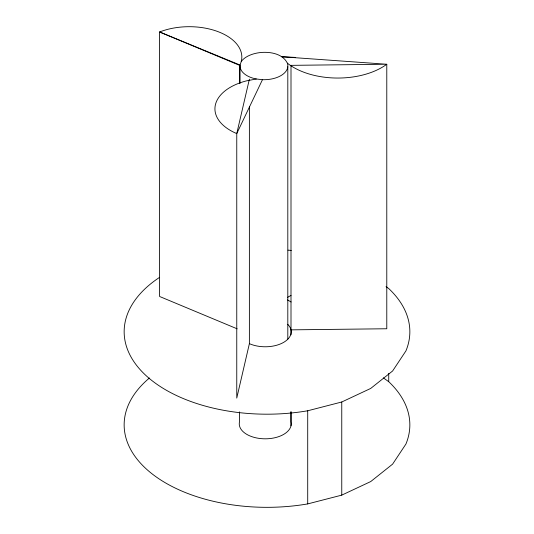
<?xml version="1.0" encoding="UTF-8"?>
<svg xmlns="http://www.w3.org/2000/svg" width="534" height="534" viewBox="0 0 534 534"><rect width="100%" height="100%" fill="white"/><g stroke="black" fill="none" stroke-linecap="round" stroke-linejoin="round"><path stroke-width="0.8" d="M249.385 79.165L236.762 133.587L236.762 398.09L249.385 343.662L249.385 106.613M291.003 329.852L386.783 328.757L386.783 64.254A62.171 35.891 0 0 1 287.372 63.159C282.82 54.027 271.239 51.831 261.894 52.412A25.979 14.999 0 0 0 241.255 61.517L240.06 65.055L240.06 83.384M262.461 79.686L236.762 133.587A52.973 30.585 0 0 1 215.242 105.532A52.973 30.585 0 0 1 246.728 80.808L256.333 78.999L262.461 79.686A23.917 13.811 0 0 0 287.372 63.159M287.466 297.431L291.023 295.375M159.606 277.34A142.852 82.476 0 0 0 146.73 376.216A142.852 82.476 0 0 0 307.711 410.773L341.76 401.995L370.716 388.432L392.603 370.996L405.933 350.891A142.852 82.476 0 0 0 388.725 288.554L386.042 286.645M149.433 378.012A142.852 82.476 0 0 0 151.389 473.304A142.852 82.476 0 0 0 307.711 503.909L341.76 495.131L370.716 481.568L392.603 464.139L405.933 444.028A142.852 82.476 0 0 0 388.725 381.697L388.725 373.379M295.435 57.412L281.852 56.758L386.783 64.254L291.003 65.355L291.003 334.831M237.183 328.837L159.599 296.483L159.599 31.98A52.579 30.351 0 0 1 217.164 31.326A52.579 30.351 0 0 1 241.255 61.517M287.499 299.908L291.097 301.984M383.352 377.872L388.725 381.697M341.76 401.995L341.76 495.131M307.711 410.773L307.711 503.909M291.003 411.934L291.003 421.887A25.979 14.999 0 0 1 265.191 438.814A25.979 14.999 0 0 1 239.486 421.833L239.486 411.881M290.99 411.707L290.99 425.798M287.806 66.757L287.806 339.15M239.486 83.598L239.486 65.295L159.599 31.98L240.06 65.055A23.917 13.811 0 0 0 256.333 78.999M288.006 250.139A142.852 82.476 0 0 1 291.297 250.446M287.759 324.312A25.979 14.999 0 0 1 282.332 343.075A25.979 14.999 0 0 1 249.385 343.662"/></g></svg>
